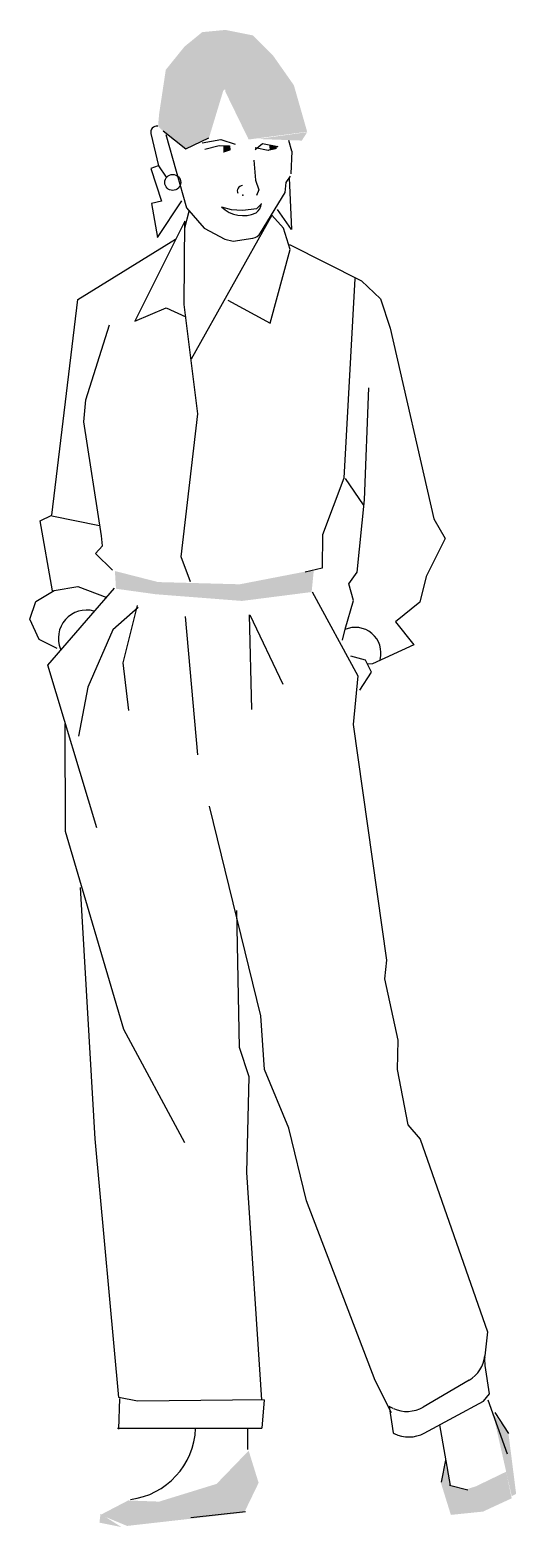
# Model space of a CAD drawing. Extents: x 365.9 to 371.4, y 157.3 to 174.1.
import ezdxf

# ---------------------------------------------------------------- set-up
doc = ezdxf.new("R2010")
doc.units = 0
doc.header["$LTSCALE"] = 12
doc.header["$MEASUREMENT"] = 0
doc.layers.get('0').update_dxf_attribs({"linetype": 'CONTINUOUS'})

msp = doc.modelspace()

# ---------------------------------------------------------------- linework, layer by layer
for p, q in [((367.275, 172.926), (367.361, 172.565)), ((367.413, 172.957), (367.669, 172.754)), ((367.445, 172.916), (367.675, 172.093)), ((367.669, 172.754), (367.926, 172.879)), ((367.851, 172.821), (368.063, 172.861)), ((367.882, 172.753), (368.042, 172.794)), ((368.042, 172.794), (368.158, 172.789)), ((368.063, 172.861), (368.224, 172.806)), ((368.158, 172.789), (368.165, 172.74)), ((368.448, 172.749), (368.532, 172.817)), ((368.594, 172.737), (368.448, 172.766)), ((368.532, 172.817), (368.702, 172.783)), ((368.702, 172.783), (368.594, 172.737)), ((368.862, 172.728), (368.828, 172.848)), ((368.853, 172.475), (368.865, 172.73)), ((367.356, 172.564), (367.276, 172.535)), ((367.361, 172.565), (367.447, 172.437)), ((368.435, 172.628), (368.453, 172.404)), ((367.276, 172.535), (367.396, 172.168)), ((368.453, 172.404), (368.491, 172.294)), ((368.785, 172.264), (368.797, 172.376)), ((368.797, 172.376), (368.847, 172.45)), ((368.829, 172.43), (368.857, 171.848)), ((368.491, 172.294), (368.462, 172.23)), ((368.508, 171.81), (368.785, 172.264)), ((367.396, 172.168), (367.284, 172.14)), ((367.284, 172.14), (367.351, 171.759)), ((367.351, 171.759), (367.624, 172.173)), ((367.704, 172.052), (367.654, 171.866)), ((367.675, 172.093), (367.873, 171.866)), ((368.071, 172.103), (368.177, 172.074)), ((368.177, 172.074), (368.307, 172.068)), ((368.307, 172.068), (368.467, 172.085)), ((368.467, 172.085), (368.518, 172.139)), ((368.857, 171.848), (368.7, 172.075)), ((367.659, 171.941), (367.095, 170.821)), ((367.65, 171.008), (367.659, 171.941)), ((368.637, 172.011), (367.727, 170.391)), ((367.873, 171.866), (368.106, 171.74)), ((368.765, 171.864), (368.637, 172.011)), ((366.453, 171.063), (367.554, 171.742)), ((368.106, 171.74), (368.199, 171.719)), ((368.199, 171.719), (368.423, 171.753)), ((368.842, 171.625), (368.765, 171.864)), ((368.616, 170.796), (368.842, 171.625)), ((368.835, 171.68), (369.644, 171.274)), ((369.57, 171.299), (369.445, 169.056)), ((369.644, 171.274), (369.858, 171.071)), ((366.16, 168.642), (366.453, 171.063)), ((368.141, 171.054), (368.616, 170.796)), ((369.858, 171.071), (369.965, 170.741)), ((367.095, 170.821), (367.447, 170.97)), ((367.447, 170.97), (367.668, 170.867)), ((367.804, 169.778), (367.65, 171.008)), ((366.543, 169.936), (366.809, 170.779)), ((369.965, 170.741), (370.457, 168.601)), ((369.677, 168.814), (369.727, 170.069)), ((366.521, 169.689), (366.543, 169.936)), ((366.719, 168.409), (366.521, 169.689)), ((367.615, 168.174), (367.804, 169.778)), ((369.445, 169.056), (369.205, 168.418)), ((369.459, 169.052), (369.661, 168.756)), ((369.594, 168), (369.677, 168.814)), ((366.03, 168.575), (366.16, 168.642)), ((366.168, 167.789), (366.03, 168.575)), ((366.162, 168.634), (366.697, 168.523)), ((370.457, 168.601), (370.586, 168.38)), ((366.73, 168.296), (366.719, 168.409)), ((369.205, 168.418), (369.201, 168.045)), ((370.586, 168.38), (370.37, 167.952)), ((366.652, 168.209), (366.73, 168.296)), ((366.842, 168.021), (366.652, 168.209)), ((367.722, 167.891), (367.615, 168.174)), ((369.201, 168.045), (369.01, 167.999)), ((369.501, 167.869), (369.594, 168)), ((366.186, 167.796), (366.455, 167.84)), ((366.455, 167.84), (366.779, 167.715)), ((369.555, 167.681), (369.501, 167.869)), ((370.37, 167.952), (370.3, 167.662)), ((365.915, 167.471), (365.983, 167.669)), ((365.983, 167.669), (366.186, 167.796)), ((366.118, 166.956), (366.867, 167.821)), ((369.09, 167.78), (369.601, 166.837)), ((369.459, 167.36), (369.555, 167.681)), ((370.3, 167.662), (370.026, 167.444)), ((367.131, 167.604), (366.846, 167.353)), ((367.121, 167.625), (366.96, 166.983)), ((367.661, 167.503), (367.801, 165.95)), ((368.38, 167.522), (368.408, 166.456)), ((368.39, 167.52), (368.759, 166.743)), ((366.018, 167.245), (365.915, 167.471)), ((366.846, 167.353), (366.565, 166.709)), ((369.431, 167.237), (369.459, 167.36)), ((370.026, 167.444), (370.232, 167.184)), ((366.221, 167.141), (366.018, 167.245)), ((370.232, 167.184), (369.766, 166.969)), ((369.69, 167.013), (369.525, 167.058)), ((369.756, 166.876), (369.69, 167.013)), ((366.669, 165.129), (366.118, 166.956)), ((366.96, 166.983), (367.024, 166.446)), ((369.601, 166.837), (369.549, 166.289)), ((369.625, 166.676), (369.756, 166.876)), ((369.766, 166.969), (369.717, 166.967)), ((366.565, 166.709), (366.46, 166.159)), ((366.317, 165.088), (366.311, 166.298)), ((369.549, 166.289), (369.926, 163.641)), ((368.511, 163.017), (367.936, 165.372)), ((366.972, 162.863), (366.317, 165.088)), ((366.65, 161.634), (366.485, 164.458)), ((368.272, 162.66), (368.242, 164.199)), ((369.926, 163.641), (369.901, 163.432)), ((369.901, 163.432), (370.054, 162.745)), ((368.554, 162.415), (368.511, 163.017)), ((367.658, 161.59), (366.972, 162.863)), ((368.379, 162.331), (368.272, 162.66)), ((370.054, 162.745), (370.045, 162.412)), ((368.354, 161.258), (368.379, 162.331)), ((368.827, 161.755), (368.554, 162.415)), ((370.045, 162.412), (370.166, 161.793)), ((370.166, 161.793), (370.305, 161.63)), ((366.915, 158.729), (366.65, 161.634)), ((369.024, 160.94), (368.827, 161.755)), ((370.305, 161.63), (371.061, 159.466)), ((368.522, 158.704), (368.354, 161.258)), ((369.796, 158.921), (369.024, 160.94)), ((371.061, 159.466), (371.032, 159.198)), ((371.083, 158.772), (371.033, 159.09)), ((369.98, 158.559), (369.796, 158.921)), ((370.854, 158.924), (370.338, 158.622)), ((371.015, 158.687), (371.083, 158.772)), ((366.922, 158.718), (366.911, 158.372)), ((367.126, 158.688), (366.915, 158.729)), ((368.55, 158.704), (367.126, 158.688)), ((368.55, 158.704), (368.525, 158.384)), ((370.002, 158.606), (369.956, 158.628)), ((369.956, 158.628), (370, 158.332)), ((370.349, 158.329), (371.015, 158.687)), ((371.065, 158.703), (371.282, 158.098)), ((370.523, 158.423), (370.64, 157.741)), ((371.3, 158.327), (371.146, 158.56)), ((366.901, 158.384), (368.525, 158.384)), ((368.362, 158.38), (368.362, 158.144)), ((370, 158.332), (370.013, 158.326)), ((370.59, 158.025), (370.541, 157.778)), ((370.839, 157.69), (370.634, 157.741)), ((368.338, 157.447), (367.723, 157.378))]:
    msp.add_line(p, q)
msp.add_circle((367.521, 172.378), 0.0897)
for centre, radius, start, end in [((367.344, 172.941), 0.0707, 83.2852, 192.7404), ((368.307, 172.282), 0.0601, 92.7263, 205.3462), ((368.311, 172.347), 0.342, 225.4901, 295.4686), ((368.384, 172.151), 0.135, 303.3035, 355.0891), ((368.405, 171.873), 0.121, 278.6743, 328.627), ((366.552, 167.257), 0.317, 74.7073, 202.4453), ((369.574, 167.091), 0.289, 345.5024, 114.1856), ((370.671, 159.237), 0.363, 300.3093, 353.749), ((371.391, 159.147), 0.363, 173.749, 188.9671), ((370.155, 158.936), 0.363, 245.0787, 300.3093), ((366.944, 158.414), 0.835, 276.9418, 357.7138), ((370.178, 158.649), 0.363, 242.9656, 298.2739)]:
    msp.add_arc(centre, radius, start, end)
msp.add_point((368.31, 172.235))
for points in [[(368.089, 173.407), (367.853, 174.066), (367.927, 172.873), (367.654, 173.904)], [(368.101, 173.42), (368.114, 174.091), (368.089, 173.407), (367.853, 174.066)], [(368.101, 173.42), (368.424, 174.029), (368.101, 173.42), (368.114, 174.091)], [(367.927, 172.873), (367.654, 173.904), (367.666, 172.761), (367.443, 173.643)], [(368.114, 173.42), (368.648, 173.805), (368.101, 173.42), (368.424, 174.029)], [(368.114, 173.395), (368.884, 173.469), (368.114, 173.42), (368.648, 173.805)], [(367.666, 172.761), (367.443, 173.643), (367.43, 172.935), (367.368, 173.146)], [(368.375, 172.86), (369.033, 172.947), (368.114, 173.395), (368.884, 173.469)], [(367.43, 172.935), (367.368, 173.146), (367.356, 173.009)], [(368.476, 172.866), (368.973, 172.848), (369.034, 172.943)], [(368.09, 172.788), (368.15, 172.788), (368.09, 172.711), (368.167, 172.737)], [(368.605, 172.797), (368.69, 172.788), (368.613, 172.737), (368.69, 172.754)], [(367.331, 167.752), (367.356, 167.889), (366.883, 167.814), (366.871, 168.013)], [(369.083, 167.777), (369.108, 168.025), (368.3, 167.677), (368.275, 167.864)], [(368.3, 167.677), (368.275, 167.864), (367.331, 167.752), (367.356, 167.889)], [(371.122, 158.554), (371.296, 158.331), (371.333, 157.622), (371.383, 157.647)], [(368.375, 158.132), (368.487, 157.771), (368.014, 157.759), (368.325, 157.436)], [(370.649, 157.734), (370.537, 157.771), (370.587, 157.983)], [(368.014, 157.759), (368.325, 157.436), (367.368, 157.56), (367.008, 157.287)], [(370.823, 157.697), (370.649, 157.411), (370.649, 157.734), (370.537, 157.771)], [(371.271, 157.896), (371.333, 157.597), (370.935, 157.734), (371.01, 157.448)], [(367.368, 157.56), (367.008, 157.287), (367.02, 157.573), (366.709, 157.411)], [(370.935, 157.734), (371.01, 157.448), (370.823, 157.697), (370.649, 157.411)], [(366.709, 157.423), (366.697, 157.324), (366.945, 157.274)]]:
    msp.add_solid(points)

doc.saveas('drawing.dxf')
